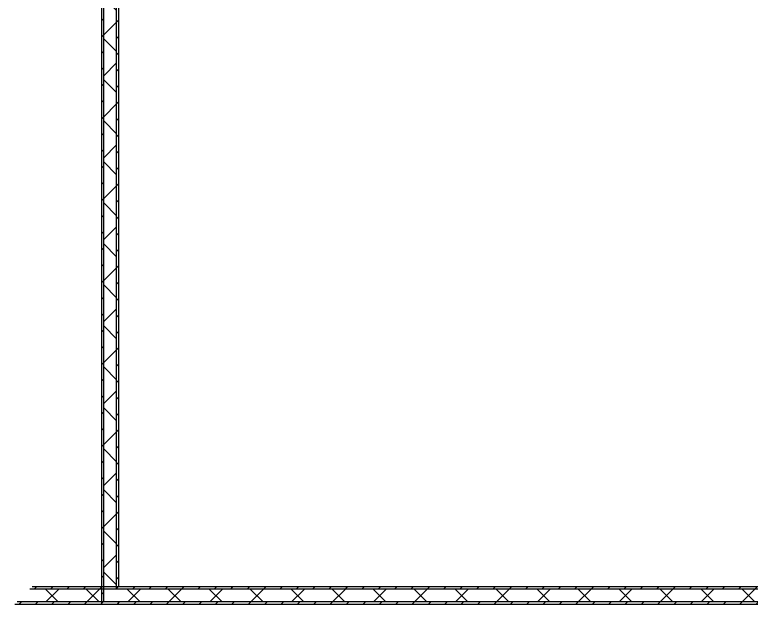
# Model space of a CAD drawing. Extents: x -3873 to 164127, y 7129 to 96529.
# Drawn here: x 26317 to 32676, y 22880 to 27967 of the extents above; entities that cross this region are included whole.
import ezdxf

# ---------------------------------------------------------------- set-up
doc = ezdxf.new("R2010")
doc.units = 0
doc.layers.get('0').update_dxf_attribs({"linetype": 'CONTINUOUS'})
doc.layers.add('BUILDING', color=2, linetype='CONTINUOUS')
pattern_1 = [(45, (0, 0), (-70.71068, 70.71068), [])]
pattern_2 = [(45, (86766.83, 23330.01), (-70.71068, 70.71068), [])]

# ---------------------------------------------------------------- blocks, each defined once
blk = doc.blocks.new('Стена_1', base_point=(-60300, -300))
at = {"linetype": 'Continuous'}
h = blk.add_hatch(dxfattribs=at)
h.set_pattern_fill('МЕТАЛЛ__ТВЕРДЫЙ_СПЛАВ__Г_EF', color=256, style=0, pattern_type=2)
h.set_pattern_definition(pattern_1)
h.paths.add_polyline_path([(-60430, -430), (-60430, 60430), (-60450, 60450), (-60450, -450)])
h = blk.add_hatch(dxfattribs=at)
h.set_pattern_fill('ТЕПЛОИЗОЛЯЦИЯ__ГОСТ_', color=256, style=0, pattern_type=2)
h.set_pattern_definition([(45, (0, 0), (-176.7767, 176.7767), []), (135, (0, 0), (176.9181, 176.9181), [])])
h.paths.add_polyline_path([(-60320, -320), (-60320, 60320), (-60430, 60430), (-60430, -430)])
h = blk.add_hatch(dxfattribs=at)
h.set_pattern_fill('МЕТАЛЛ__ТВЕРДЫЙ_СПЛАВ__Г_EF', color=256, style=0, pattern_type=2)
h.set_pattern_definition(pattern_1)
h.paths.add_polyline_path([(-60300, -300), (-60300, 60300), (-60320, 60320), (-60320, -320)])
for p, q in [((-60430, -430), (-60430, 60430)), ((-60320, -320), (-60320, 60320))]:
    blk.add_line(p, q, dxfattribs=at)
at = {"linetype": 'Continuous', "flags": 128}
for points in [[(-60450, 60450), (-60450, -450)], [(-60300, -300), (-60300, 60300)]]:
    blk.add_lwpolyline(points, dxfattribs=at)
blk = doc.blocks.new('A$C3074d258')
at = {"lineweight": 20}
blk.add_blockref('Стена_1', (-6300, -48300), dxfattribs=at)

msp = doc.modelspace()

# ---------------------------------------------------------------- hatches: boundary and pattern name
at = {"layer": 'BUILDING', "linetype": 'Continuous'}
h = msp.add_hatch(dxfattribs=at)
h.set_pattern_fill('МЕТАЛЛ__ТВЕРДЫЙ_СПЛАВ__Г_EF', color=256, style=0, pattern_type=2)
h.set_pattern_definition(pattern_2)
h.paths.add_polyline_path([(97878.4, 23030), (26466.8, 23030), (26446.8, 23010), (97898.4, 23010)])
h = msp.add_hatch(dxfattribs=at)
h.set_pattern_fill('ТЕПЛОИЗОЛЯЦИЯ__ГОСТ_', color=256, style=0, pattern_type=2)
h.set_pattern_definition([(45, (86766.83, 23330), (-176.7767, 176.7767), []), (135, (86766.83, 23330), (176.9181, 176.9181), [])])
h.paths.add_polyline_path([(97691.9, 23010), (26446.8, 23010), (26336.8, 22900), (97801.9, 22900)])
h = msp.add_hatch(dxfattribs=at)
h.set_pattern_fill('МЕТАЛЛ__ТВЕРДЫЙ_СПЛАВ__Г_EF', color=256, style=0, pattern_type=2)
h.set_pattern_definition(pattern_2)
h.paths.add_polyline_path([(97791.1, 22900), (26336.8, 22900), (26316.8, 22880), (97811.1, 22880)])

# ---------------------------------------------------------------- linework, layer by layer
for p, q in [((97825.7, 23010), (26446.8, 23010)), ((97815, 22900), (26336.8, 22900))]:
    msp.add_line(p, q, dxfattribs=at)
at = {"layer": 'BUILDING', "linetype": 'Continuous', "flags": 128}
for points in [[(44316.8, 23030), (26466.8, 23030)], [(26316.8, 22880), (97835, 22880)]]:
    msp.add_lwpolyline(points, dxfattribs=at)

# ---------------------------------------------------------------- block references
at = {"layer": 'BUILDING', "ltscale": 20}
msp.add_blockref('A$C3074d258', (33516.8, 71330), dxfattribs=at)

doc.saveas('drawing.dxf')
